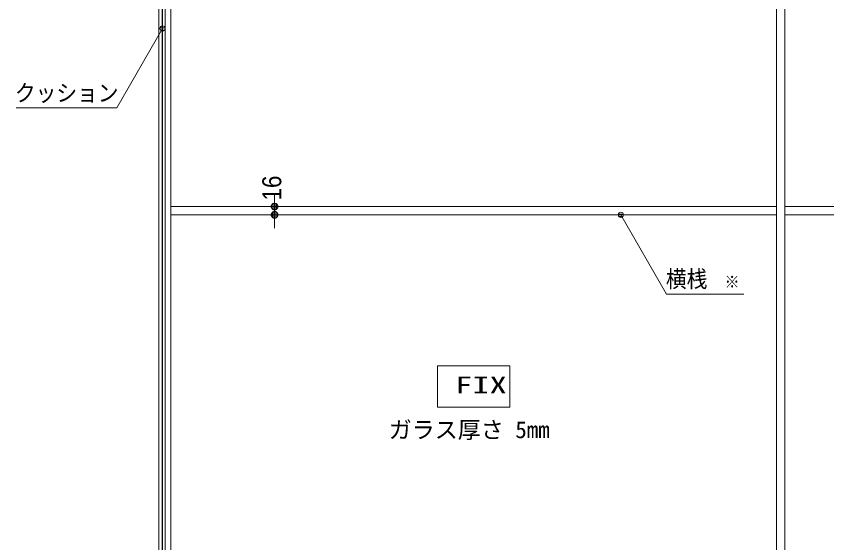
# Model space of a CAD drawing. Units: millimetres, scale not verified. Extents: x -6062 to 6062, y -3045 to 3045.
# Drawn here: x -4770 to -3206, y -958 to 57 of the extents above; entities that cross this region are included whole.
import ezdxf
from ezdxf.enums import TextEntityAlignment as Align

# ---------------------------------------------------------------- set-up
doc = ezdxf.new("R2010")
doc.units = ezdxf.units.MM
doc.header["$LTSCALE"] = 20
for name, color, linetype, lineweight in [('0-0_2寸法-2', 7, 'Continuous', 9), ('0-1_0', 7, 'Continuous', 9), ('0-3_2寸法-3', 7, 'Continuous', 9), ('0-4_3一般', 7, 'Continuous', 9)]:
    doc.layers.add(name, color=color, linetype=linetype, lineweight=lineweight)
doc.styles.add('ＭＳ ゴシック', font='')
doc.styles.add('ＭＳ Ｐゴシック', font='')
doc.styles.get('ＭＳ ゴシック').set_extended_font_data('MS Gothic')
doc.styles.get('ＭＳ Ｐゴシック').set_extended_font_data('MS PGothic')

# ---------------------------------------------------------------- blocks, each defined once
blk = doc.blocks.new('グループ-34')
at = {"layer": '0-4_3一般'}
blk.add_line((-54000, 10000), (-54000, -37000), dxfattribs=at)
blk = doc.blocks.new('グループ-35')
at = {"layer": '0-4_3一般'}
for p, q in [((-54000, -37000), (-54000, 9840)), ((-53680, -37000), (-53680, 9840)), ((-30320, 9840), (-30320, -37000)), ((-30000, 9840), (-30000, -37000)), ((-30000, -36740), (-30000, 9100)), ((-30320, -6200), (-53680, -6200)), ((-6640, -6200), (-30000, -6200)), ((-30320, -6520), (-53680, -6520)), ((-6640, -6520), (-30000, -6520))]:
    blk.add_line(p, q, dxfattribs=at)
blk.add_lwpolyline([(-30320, -36740), (-30320, 9100), (-6320, 9100)], dxfattribs=at)
blk = doc.blocks.new('グループ-36')
at = {"layer": '0-4_3一般'}
for name in ['グループ-34', 'グループ-35']:
    blk.add_blockref(name, (0, 0), dxfattribs=at)
blk = doc.blocks.new('_Dot')
at = {"layer": '0-1_0'}
for p, q in [((-10, 0), (-20, 0)), ((9.78, 2), (-9.78, 2)), ((7.99, 6), (-7.99, 6)), ((9.16, -3.98), (-9.16, -3.98)), ((6, -7.98), (-6, -7.98))]:
    blk.add_line(p, q, dxfattribs=at)
for points in [[(10, 0), (9.92, 1.25), (9.69, 2.49), (9.3, 3.68), (8.76, 4.82), (8.09, 5.88), (7.29, 6.85), (6.37, 7.71), (5.36, 8.44), (4.26, 9.05), (3.09, 9.51), (1.87, 9.82), (0.63, 9.98), (-0.63, 9.98), (-1.87, 9.82), (-3.09, 9.51), (-4.26, 9.05), (-5.36, 8.44), (-6.37, 7.71), (-7.29, 6.85), (-8.09, 5.88), (-8.76, 4.82), (-9.3, 3.68), (-9.69, 2.49), (-9.92, 1.25), (-10, 0), (0, 0)], [(-10, 0), (-9.92, -1.25), (-9.69, -2.49), (-9.3, -3.68), (-8.76, -4.82), (-8.09, -5.88), (-7.29, -6.85), (-6.37, -7.71), (-5.36, -8.44), (-4.26, -9.05), (-3.09, -9.51), (-1.87, -9.82), (-0.63, -9.98), (0.63, -9.98), (1.87, -9.82), (3.09, -9.51), (4.26, -9.05), (5.36, -8.44), (6.37, -7.71), (7.29, -6.85), (8.09, -5.88), (8.76, -4.82), (9.3, -3.68), (9.69, -2.49), (9.92, -1.25), (10, 0), (0, 0)]]:
    blk.add_lwpolyline(points, close=True, dxfattribs=at)
blk = doc.blocks.new('グループ-50')
at = {"layer": '0-4_3一般'}
for p, q in [((-54140, 10000), (-54140, -37000)), ((-54020, 10000), (-54020, -37000)), ((-53900, -37000), (-53900, 10000))]:
    blk.add_line(p, q, dxfattribs=at)

msp = doc.modelspace()

# ---------------------------------------------------------------- linework, layer by layer
at = {"layer": '0-0_2寸法-2'}
for p, q in [((-4271.5, -297.29), (-4271.5, -284.58)), ((-4271.5, -310), (-4271.5, -326)), ((-4251.5, -310), (-4251.3, -310)), ((-4251.5, -326), (-4251.3, -326)), ((-4271.5, -338.71), (-4271.5, -351.42))]:
    msp.add_line(p, q, dxfattribs=at)
at = {"layer": '0-3_2寸法-3'}
for p, q in [((-4482.61, 34.38), (-4492.39, 34.38)), ((-4487.33, 38.38), (-4487.67, 38.38)), ((-4487.33, 38.38), (-4487.67, 38.38)), ((-4483.5, 30.38), (-4491.5, 30.38)), ((-3598.61, -325.01), (-3608.39, -325.01)), ((-3603.33, -321.01), (-3603.67, -321.01)), ((-3603.33, -321.01), (-3603.67, -321.01)), ((-3599.5, -329.01), (-3607.5, -329.01))]:
    msp.add_line(p, q, dxfattribs=at)
for points in [[(-4769.82, -119.45), (-4575.74, -119.45), (-4487.5, 33.39)], [(-3366.16, -478.84), (-3515.26, -478.84), (-3603.5, -326)]]:
    msp.add_lwpolyline(points, dxfattribs=at)
msp.add_lwpolyline([(-3817.5, -697), (-3957.5, -697), (-3957.5, -617), (-3817.5, -617)], close=True, dxfattribs=at)
for centre in [(-4487.5, 33.39), (-4487.5, 33.39), (-3603.5, -326), (-3603.5, -326)]:
    msp.add_circle(centre, 5.01, dxfattribs=at)

# ---------------------------------------------------------------- block references
at = {"layer": '0-0_2寸法-2', "xscale": 0.6356201, "yscale": 0.6356201}
for p, rotation in [((-4271.5, -310), 270), ((-4271.5, -326), 90)]:
    msp.add_blockref('_Dot', p, dxfattribs=dict(at, rotation=rotation))
at = {"layer": '0-4_3一般', "xscale": 0.05, "yscale": 0.05}
for name in ['グループ-36', 'グループ-50']:
    msp.add_blockref(name, (-1787.5, 0), dxfattribs=at)

# ---------------------------------------------------------------- texts
at = {"layer": '0-0_2寸法-2', "style": 'ＭＳ Ｐゴシック', "width": 0.9}
msp.add_text('16', height=36.66, rotation=90, dxfattribs=at).set_placement((-4247.53, -298.33), align=Align.BOTTOM_LEFT)
at = {"layer": '0-3_2寸法-3', "style": 'ＭＳ ゴシック'}
for s, height, width, p in [('クッション', 32.55, 0.9, (-4772.33, -117.05)), ('横桟', 32.55, 0.9, (-3516.61, -475.66)), ('※', 23.31, 0.9, (-3403.26, -473.88)), ('FIX', 32.55, 1.5, (-3923.25, -680.17))]:
    msp.add_text(s, height=height, dxfattribs=dict(at, width=width)).set_placement(p, align=Align.BOTTOM_LEFT)
msp.add_text('ガラス厚さ 5mm', height=32.55, dxfattribs=at).set_placement((-4051.29, -766.45), align=Align.BOTTOM_LEFT)

doc.saveas('drawing.dxf')
